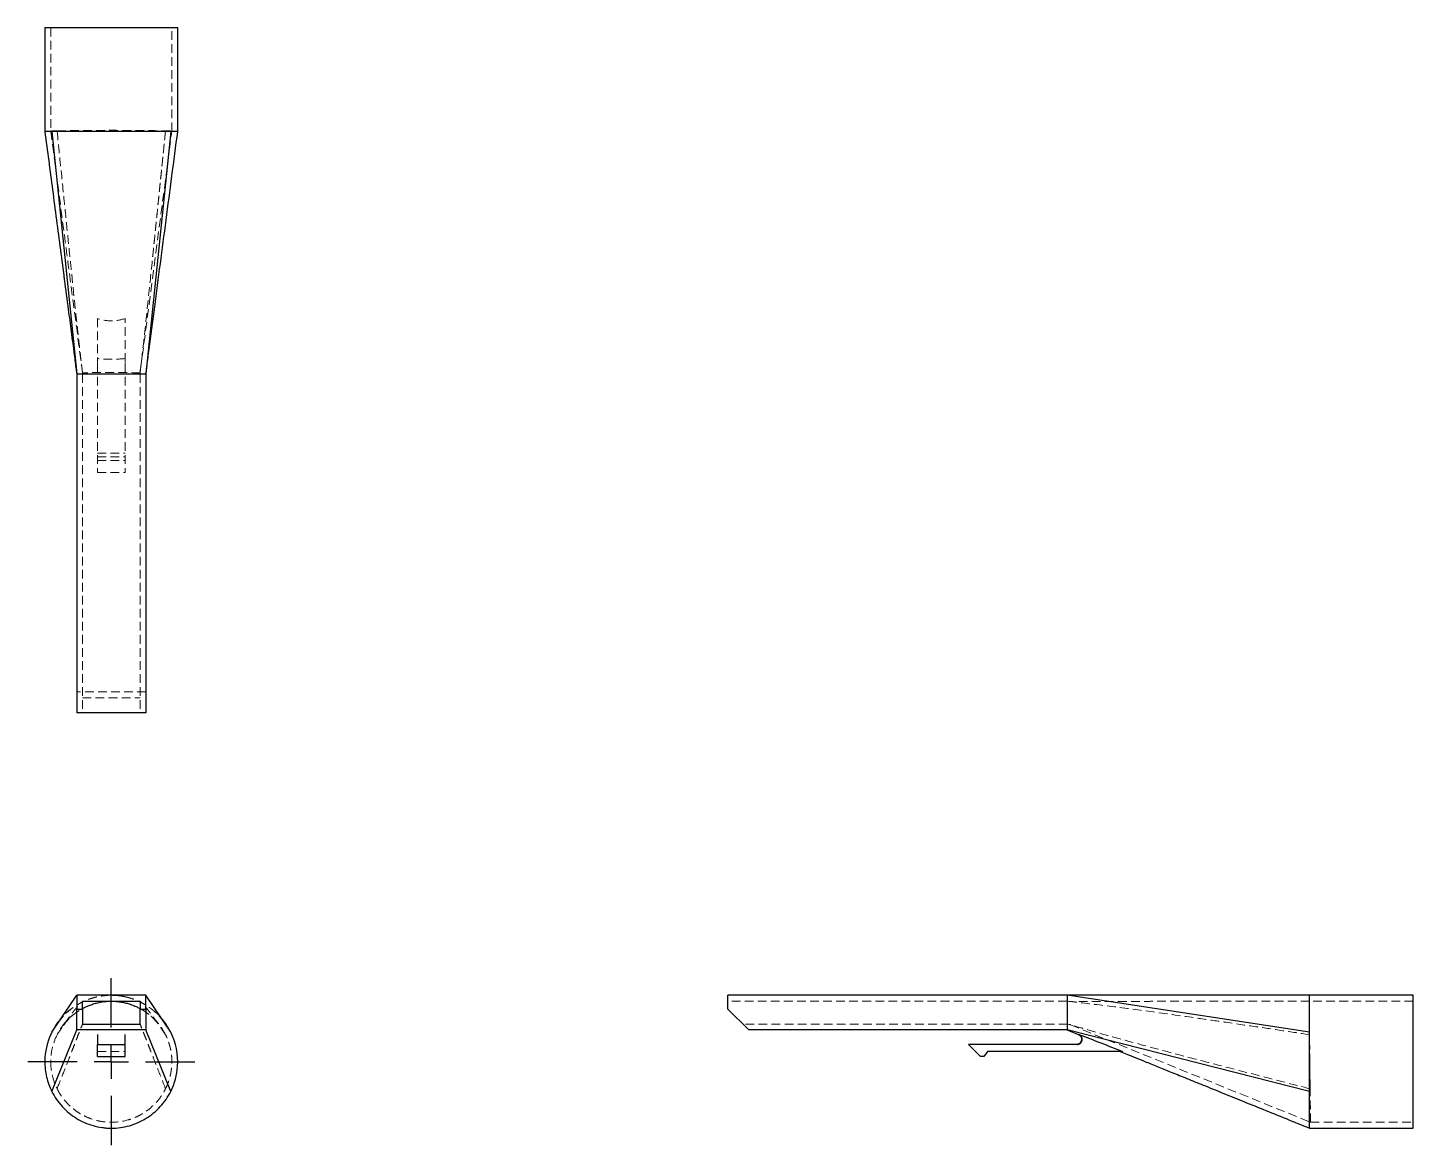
# Model space of a CAD drawing. Header units: millimetres. Extents: x 71 to 273, y 45 to 208.
import ezdxf

# ---------------------------------------------------------------- set-up
doc = ezdxf.new("R2010")
doc.units = ezdxf.units.MM
doc.linetypes.add('HIDDEN', pattern=[1.905, 1.27, -0.635])
doc.layers.add('10', color=7, linetype='Continuous')

# ---------------------------------------------------------------- blocks, each defined once
blk = doc.blocks.new('SW_CENTERMARKSYMBOL_0')
at = {"layer": '10', "color": 0}
for p, q in [((0, 5), (0, 12.2)), ((0, 0), (0, 2.5)), ((-5, 0), (-12.2, 0)), ((0, 0), (-2.5, 0)), ((0, 0), (0, -2.5)), ((0, 0), (2.5, 0)), ((5, 0), (12.2, 0)), ((0, -5), (0, -12.2))]:
    blk.add_line(p, q, dxfattribs=at)

msp = doc.modelspace()

# ---------------------------------------------------------------- linework, layer by layer
at = {"color": 7, "linetype": 'Continuous', "lineweight": 25}
for p, q in [((73.32, 208), (73.32, 192.85)), ((92.71, 208), (73.32, 208)), ((92.71, 192.85), (92.71, 208)), ((74.34, 192.85), (77.97, 157.49)), ((91.69, 192.85), (88.07, 157.49)), ((77.97, 157.49), (88.07, 157.49)), ((77.97, 157.49), (77.97, 108)), ((88.07, 157.49), (88.07, 108)), ((88.07, 108), (77.97, 108)), ((74.34, 61.39), (77.97, 66.75)), ((88.07, 66.75), (77.97, 66.75)), ((77.97, 66.75), (77.97, 64.73)), ((88.07, 64.73), (88.07, 66.75)), ((91.69, 61.39), (88.07, 66.75)), ((173, 64.73), (173, 66.75)), ((222.49, 66.75), (173, 66.75)), ((222.49, 66.75), (222.49, 61.7)), ((257.85, 61.39), (222.49, 66.75)), ((273, 66.75), (257.85, 66.75)), ((273, 57.05), (273, 66.75)), ((77.97, 64.73), (78.82, 64.73)), ((77.97, 61.7), (77.97, 64.73)), ((78.82, 64.73), (78.82, 65.89)), ((78.82, 65.89), (87.21, 65.89)), ((78.82, 64.73), (78.82, 62.55)), ((87.21, 65.89), (87.21, 64.73)), ((87.21, 64.73), (88.07, 64.73)), ((87.21, 62.55), (87.21, 64.73)), ((88.07, 64.73), (88.07, 61.7)), ((173, 64.73), (176.03, 61.7)), ((74.34, 52.71), (77.97, 61.7)), ((88.07, 61.7), (77.97, 61.7)), ((78.82, 62.55), (87.21, 62.55)), ((91.69, 52.71), (88.07, 61.7)), ((222.49, 61.7), (176.03, 61.7)), ((222.49, 61.7), (224.12, 61.04)), ((257.85, 52.71), (222.49, 61.7)), ((81, 59.58), (85.04, 59.58)), ((81, 57.81), (81, 59.58)), ((85.04, 57.81), (85.04, 59.58)), ((209.84, 57.81), (208.08, 59.58)), ((223.94, 59.58), (208.08, 59.58)), ((81, 57.81), (85.04, 57.81)), ((210.35, 57.81), (209.84, 57.81)), ((210.88, 58.57), (210.35, 57.81)), ((230.55, 58.57), (210.88, 58.57)), ((273, 47.35), (273, 57.05)), ((257.85, 47.35), (273, 47.35))]:
    msp.add_line(p, q, dxfattribs=at)
at = {"color": 7, "linetype": 'HIDDEN', "lineweight": 18}
for p, q in [((74.18, 208), (74.18, 192.9)), ((91.85, 192.9), (91.85, 208)), ((87.28, 158.1), (91.86, 192.95)), ((78.75, 158.11), (78.78, 157.92)), ((78.82, 157.55), (78.75, 158.1)), ((81, 158.94), (81, 143.08)), ((85.04, 158.94), (85.04, 159.13)), ((85.04, 158.94), (85.04, 143.08)), ((87.28, 158.1), (87.21, 157.55)), ((87.46, 159.71), (87.22, 157.62)), ((78.82, 157.54), (78.82, 157.45)), ((78.82, 157.45), (78.82, 108)), ((87.21, 157.54), (87.21, 157.45)), ((87.21, 157.45), (87.21, 108)), ((81, 145.88), (85.04, 145.88)), ((81, 145.35), (85.04, 145.35)), ((81, 144.84), (85.04, 144.84)), ((81, 143.08), (85.04, 143.08)), ((88.07, 111.03), (77.97, 111.03)), ((78.82, 110.17), (87.21, 110.17)), ((82.49, 66.71), (81.82, 66.66)), ((222.45, 65.89), (173, 65.89)), ((223.03, 65.82), (222.55, 65.88)), ((273, 65.89), (257.85, 65.89)), ((222.55, 62.55), (175.17, 62.55)), ((223, 62.42), (222.66, 62.56)), ((224.22, 61.04), (224.35, 60.96)), ((81, 58.57), (85.04, 58.57)), ((258.02, 48.21), (273, 48.21))]:
    msp.add_line(p, q, dxfattribs=at)
at = {"color": 7, "linetype": 'HIDDEN', "lineweight": 18, "flags": 128}
for points in [[(222.55, 62.55), (222.56, 62.55), (222.58, 62.55)], [(223, 62.42), (234.34, 57.82), (258.01, 48.21)]]:
    msp.add_lwpolyline(points, dxfattribs=at)
at = {"color": 7, "linetype": 'Continuous', "lineweight": 25}
for points, knots in [([(73.32, 192.85), (73.69, 190.01), (74.45, 184.25), (75.59, 175.59), (76.49, 168.69), (77.17, 163.58), (77.5, 161.01), (77.74, 159.18), (77.87, 158.26), (77.94, 157.71), (77.97, 157.49)], [0, 0, 0, 0, 0.240639, 0.488942, 0.734918, 0.826796, 0.922013, 0.953653, 0.982272, 1, 1, 1, 1]), ([(74.34, 192.85), (73.77, 192.85), (73.37, 192.85), (73.32, 192.85), (73.32, 192.85)], [0.4999909, 0.4999909, 0.4999909, 0.4999909, 0.9285624, 1, 1, 1, 1]), ([(83.02, 192.85), (81.48, 192.85), (77.9, 192.85), (75.26, 192.85), (74.34, 192.85)], [0, 0, 0, 0, 0.2141926, 0.4999069, 0.4999069, 0.4999069, 0.4999069]), ([(91.69, 192.85), (91.23, 192.85), (89.43, 192.85), (86.08, 192.85), (83.53, 192.85), (83.02, 192.85)], [0.4999069, 0.4999069, 0.4999069, 0.4999069, 0.642764, 0.9284783, 1, 1, 1, 1]), ([(88.07, 157.49), (88.09, 157.65), (88.15, 158.13), (88.27, 159.01), (88.42, 160.18), (88.59, 161.51), (88.78, 162.93), (88.97, 164.39), (89.16, 165.82), (89.56, 168.87), (90.18, 173.56), (91.02, 179.94), (91.86, 186.37), (92.43, 190.68), (92.71, 192.85)], [0, 0, 0, 0, 0.012992, 0.040053, 0.07349, 0.111906, 0.153092, 0.194819, 0.235526, 0.275221, 0.453854, 0.633558, 0.816068, 1, 1, 1, 1]), ([(257.85, 66.75), (256.48, 66.75), (253.85, 66.75), (250.06, 66.75), (246.59, 66.75), (243.44, 66.75), (240.63, 66.75), (238.15, 66.75), (236, 66.75), (234.15, 66.75), (232.41, 66.75), (230.64, 66.75), (228.72, 66.75), (226.71, 66.75), (224.62, 66.75), (223.21, 66.75), (222.49, 66.75)], [0, 0, 0, 0, 0.11623, 0.223386, 0.32147, 0.410481, 0.490419, 0.560098, 0.621026, 0.673202, 0.716625, 0.768875, 0.823059, 0.879962, 0.939352, 1, 1, 1, 1]), ([(257.85, 61.39), (257.85, 62.3), (257.85, 64.83), (257.85, 66.55), (257.85, 66.75), (257.85, 66.75)], [0.4999069, 0.4999069, 0.4999069, 0.4999069, 0.642764, 0.9284783, 1, 1, 1, 1]), ([(78.82, 64.82), (78.94, 64.88), (79.22, 65.03), (79.69, 65.24), (80.25, 65.45), (80.9, 65.64), (81.55, 65.78), (82.13, 65.85), (82.6, 65.88), (82.87, 65.89), (83.09, 65.89), (83.32, 65.88), (83.59, 65.87), (83.85, 65.85), (84.16, 65.81), (84.48, 65.77), (84.81, 65.7), (85.14, 65.63), (85.6, 65.51), (86.14, 65.32), (86.73, 65.08), (87.06, 64.89), (87.21, 64.81)], [0, 0, 0, 0, 0.038854, 0.092518, 0.158731, 0.238281, 0.330827, 0.413299, 0.447619, 0.478533, 0.493848, 0.510759, 0.553194, 0.608731, 0.660982, 0.706603, 0.746471, 0.781887, 0.814679, 0.885485, 0.951565, 1, 1, 1, 1]), ([(75.69, 63.38), (75.46, 63.11), (74.94, 62.49), (74.56, 61.78), (74.34, 61.39)], [0, 0, 0, 0, 0.444332, 1, 1, 1, 1]), ([(91.69, 61.39), (91.48, 61.78), (91.09, 62.49), (90.57, 63.11), (90.34, 63.38)], [0, 0, 0, 0, 0.555668, 1, 1, 1, 1]), ([(74.34, 61.39), (73.77, 60.24), (73.37, 58.76), (73.32, 57.26), (73.32, 57.05)], [0.4999909, 0.4999909, 0.4999909, 0.4999909, 0.9285624, 1, 1, 1, 1]), ([(81, 61.04), (81, 60.98), (81, 60.86), (81, 60.55), (81, 60.37), (81, 60.02), (81, 59.86), (81, 59.64), (81, 59.58), (81, 59.58)], [0, 0, 0, 0, 0.25, 0.25, 0.5, 0.5, 0.75, 0.75, 1, 1, 1, 1]), ([(85.04, 59.58), (85.04, 59.58), (85.04, 59.64), (85.04, 59.86), (85.04, 60.02), (85.04, 60.37), (85.04, 60.55), (85.04, 60.85), (85.04, 60.98), (85.04, 61.04)], [0, 0, 0, 0, 0.25, 0.25, 0.5, 0.5, 0.75, 0.75, 1, 1, 1, 1]), ([(91.69, 52.71), (92.26, 53.86), (93.07, 56.81), (92.46, 59.85), (91.69, 61.39)], [0, 0, 0, 0, 0.428571, 1, 1, 1, 1]), ([(224.12, 61.04), (224.17, 61.01), (224.27, 60.96), (224.42, 60.83), (224.54, 60.65), (224.59, 60.46), (224.6, 60.28), (224.56, 60.08), (224.47, 59.9), (224.34, 59.76), (224.2, 59.66), (224.03, 59.59), (223.9, 59.58), (223.84, 59.58)], [0, 0, 0, 0, 0.082331, 0.157229, 0.283618, 0.380033, 0.450777, 0.540569, 0.661849, 0.734594, 0.815192, 0.903681, 1, 1, 1, 1]), ([(223.94, 59.58), (224.12, 59.58), (224.29, 59.64), (224.56, 59.86), (224.66, 60.02), (224.72, 60.37), (224.69, 60.55), (224.52, 60.85), (224.38, 60.98), (224.22, 61.04)], [0, 0, 0, 0, 0.25, 0.25, 0.5, 0.5, 0.75, 0.75, 1, 1, 1, 1]), ([(257.85, 52.71), (257.85, 53.86), (257.85, 56.81), (257.85, 59.85), (257.85, 61.39)], [0, 0, 0, 0, 0.428571, 1, 1, 1, 1]), ([(73.32, 57.05), (73.32, 56.3), (73.41, 55.55), (73.75, 54.09), (74.01, 53.39), (74.34, 52.71)], [0, 0, 0, 0, 0.5, 0.5, 1, 1, 1, 1]), ([(230.21, 58.56), (230.55, 58.43), (231.31, 58.12), (232.58, 57.6), (234.14, 56.97), (235.9, 56.26), (237.86, 55.46), (240.02, 54.59), (242.42, 53.61), (245.07, 52.54), (247.97, 51.36), (251.12, 50.08), (254.44, 48.74), (256.7, 47.82), (257.84, 47.36)], [0, 0, 0, 0, 0.036095, 0.082973, 0.138311, 0.20492, 0.273917, 0.351899, 0.438867, 0.534819, 0.639757, 0.75368, 0.876588, 1, 1, 1, 1]), ([(74.34, 52.71), (74.75, 51.91), (75.25, 51.18), (76.15, 50.19), (76.47, 49.88), (77.17, 49.3), (77.53, 49.04), (78.29, 48.57), (78.68, 48.37), (79.5, 48), (79.93, 47.85), (80.79, 47.6), (81.22, 47.51), (81.88, 47.42), (82.11, 47.39), (82.55, 47.36), (82.78, 47.35), (83.9, 47.35), (84.79, 47.47), (86.09, 47.84), (86.51, 47.99), (87.33, 48.35), (87.72, 48.56), (88.48, 49.03), (88.85, 49.29), (89.54, 49.86), (89.87, 50.17), (90.47, 50.83), (90.75, 51.18), (91.26, 51.92), (91.49, 52.31), (91.69, 52.71)], [0, 0, 0, 0, 0.125, 0.125, 0.1875, 0.1875, 0.25, 0.25, 0.3125, 0.3125, 0.375, 0.375, 0.4375, 0.4375, 0.46875, 0.46875, 0.5, 0.5, 0.625, 0.625, 0.6875, 0.6875, 0.75, 0.75, 0.8125, 0.8125, 0.875, 0.875, 0.9375, 0.9375, 1, 1, 1, 1]), ([(257.85, 47.37), (257.85, 47.38), (257.86, 47.4), (257.85, 47.75), (257.84, 48.37), (257.85, 49.23), (257.87, 50.32), (257.86, 51.49), (257.85, 52.35), (257.85, 52.71)], [0, 0, 0, 0, 0.119391, 0.273821, 0.423907, 0.578349, 0.72842, 0.882847, 1, 1, 1, 1])]:
    msp.add_open_spline(points, degree=3, knots=knots, dxfattribs=at)
at = {"color": 7, "linetype": 'HIDDEN', "lineweight": 18}
for points, knots in [([(74.18, 192.91), (74.18, 192.91), (74.26, 192.92), (74.57, 192.93), (74.8, 192.93), (75.1, 192.94)], [0, 0, 0, 0, 0.5, 0.5, 1, 1, 1, 1]), ([(75.11, 192.86), (74.81, 192.87), (74.57, 192.87), (74.26, 192.89), (74.18, 192.9), (74.18, 192.9)], [0, 0, 0, 0, 0.5, 0.5, 1, 1, 1, 1]), ([(74.18, 192.9), (75.21, 185.06), (76.73, 173.46), (78.26, 161.86), (78.75, 158.1)], [0, 0, 0, 0, 0.676459, 1, 1, 1, 1]), ([(75.1, 192.94), (75.47, 192.95), (75.93, 192.96), (76.75, 192.97), (77.04, 192.98), (77.68, 192.99), (78.01, 192.99), (78.7, 193), (79.06, 193), (79.81, 193.01), (80.2, 193.01), (80.98, 193.01), (81.38, 193.01), (82.18, 193.02), (82.6, 193.02), (83.83, 193.02), (84.63, 193.01), (85.82, 193.01), (86.21, 193.01), (86.95, 193), (87.31, 193), (88.01, 192.99), (88.34, 192.99), (88.97, 192.98), (89.27, 192.97), (89.82, 192.96), (90.07, 192.96), (90.54, 192.95), (90.74, 192.94), (90.93, 192.94)], [0, 0, 0, 0, 0.125, 0.125, 0.1875, 0.1875, 0.25, 0.25, 0.3125, 0.3125, 0.375, 0.375, 0.4375, 0.4375, 0.5, 0.5, 0.625, 0.625, 0.6875, 0.6875, 0.75, 0.75, 0.8125, 0.8125, 0.875, 0.875, 0.9375, 0.9375, 1, 1, 1, 1]), ([(75.11, 192.86), (75.33, 190.67), (75.75, 186.57), (76.33, 180.83), (76.82, 176.07), (77.23, 172.1), (77.58, 168.72), (77.92, 165.58), (78.23, 162.68), (78.53, 160.03), (78.73, 158.35), (78.82, 157.55)], [0, 0, 0, 0, 0.186128, 0.348751, 0.487882, 0.590604, 0.68636, 0.775165, 0.857033, 0.931975, 1, 1, 1, 1]), ([(82.97, 192.85), (83.41, 192.85), (84.4, 192.86), (85.44, 192.85), (86, 192.85), (86.04, 192.85)], [0, 0, 0, 0, 0.424359, 0.954967, 1, 1, 1, 1]), ([(90.92, 192.86), (90.77, 191.38), (90.49, 188.6), (90.04, 184.25), (89.61, 179.99), (89.09, 174.92), (88.52, 169.41), (87.88, 163.38), (87.43, 159.46), (87.21, 157.55), (87.21, 157.55)], [0, 0, 0, 0, 0.126111, 0.23639, 0.369732, 0.487882, 0.667281, 0.837993, 0.999857, 1, 1, 1, 1]), ([(90.93, 192.94), (90.82, 191.87), (90.61, 189.8), (90.3, 186.78), (90.02, 183.95), (89.79, 181.69), (89.61, 179.95), (89.48, 178.69), (89.35, 177.48), (89.22, 176.2), (89.1, 174.98), (89.01, 174.14), (88.97, 173.78)], [0, 0, 0, 0, 0.1669, 0.324206, 0.471917, 0.610032, 0.678547, 0.744429, 0.807678, 0.868293, 0.943929, 1, 1, 1, 1]), ([(91.85, 192.9), (91.85, 192.9), (91.86, 192.9), (91.82, 192.9), (91.68, 192.89), (91.4, 192.87), (91.08, 192.86), (90.92, 192.86)], [0, 0, 0, 0, 0.00042, 0.208808, 0.444874, 0.708608, 1, 1, 1, 1]), ([(90.93, 192.94), (90.97, 192.94), (91.06, 192.93), (91.17, 192.93), (91.28, 192.93), (91.38, 192.93), (91.47, 192.93), (91.55, 192.92), (91.63, 192.92), (91.69, 192.92), (91.74, 192.92), (91.78, 192.92), (91.82, 192.91), (91.83, 192.91), (91.84, 192.91)], [0, 0, 0, 0, 0.081573, 0.163466, 0.24568, 0.328213, 0.411066, 0.494239, 0.577733, 0.661546, 0.745679, 0.830133, 0.914906, 1, 1, 1, 1]), ([(85.04, 165.55), (84.38, 165.33), (83.71, 165.21), (82.32, 165.21), (81.65, 165.33), (81, 165.55)], [0, 0, 0, 0, 0.5, 0.5, 1, 1, 1, 1]), ([(85.06, 159.7), (84.38, 159.65), (83.03, 159.54), (81.67, 159.65), (81, 159.7)], [0, 0, 0, 0, 0.499966, 1, 1, 1, 1]), ([(81, 159.13), (81, 159.09), (81, 159.02), (81, 158.96), (81, 158.94)], [0, 0, 0, 0, 0.726574, 1, 1, 1, 1]), ([(87.22, 157.62), (85.82, 157.65), (84.42, 157.66), (81.62, 157.66), (80.22, 157.65), (78.82, 157.62)], [0, 0, 0, 0, 0.5, 0.5, 1, 1, 1, 1]), ([(78.82, 157.55), (78.82, 157.55), (78.82, 157.55), (78.82, 157.55), (78.82, 157.55)], [0, 0, 0, 0, 0.4696075, 1, 1, 1, 1]), ([(78.82, 157.45), (79.19, 157.46), (79.88, 157.47), (80.93, 157.48), (81.97, 157.49), (82.67, 157.49), (83.02, 157.49)], [0, 0, 0, 0, 0.259516, 0.498814, 0.750519, 1, 1, 1, 1]), ([(83.02, 157.49), (83.36, 157.49), (84.07, 157.49), (85.1, 157.48), (86.15, 157.47), (86.85, 157.46), (87.21, 157.45)], [0, 0, 0, 0, 0.249451, 0.501186, 0.740449, 1, 1, 1, 1]), ([(87.21, 157.55), (87.21, 157.55), (87.21, 157.55), (87.21, 157.55), (87.21, 157.55)], [0, 0, 0, 0, 0.530364, 1, 1, 1, 1]), ([(75.25, 62.73), (75.4, 62.93), (75.66, 63.3), (76.09, 63.79), (76.46, 64.15), (76.87, 64.52), (77.37, 64.93), (77.93, 65.3), (78.41, 65.58), (78.81, 65.79), (79.24, 65.98), (79.73, 66.17), (80.29, 66.36), (80.94, 66.53), (81.68, 66.67), (82.21, 66.71), (82.49, 66.73)], [0, 0, 0, 0, 0.089479, 0.160399, 0.211636, 0.24753, 0.312308, 0.372354, 0.402381, 0.439275, 0.489463, 0.555634, 0.639087, 0.740598, 0.860737, 1, 1, 1, 1]), ([(83.18, 66.75), (83.24, 66.74), (83.36, 66.74), (83.57, 66.73), (83.79, 66.72), (84, 66.7), (84.19, 66.68), (84.39, 66.65), (84.61, 66.62), (84.82, 66.58), (85, 66.54), (85.14, 66.51), (85.33, 66.47), (85.56, 66.41), (85.83, 66.33), (86.23, 66.2), (86.7, 66.02), (87.22, 65.79), (87.65, 65.56), (88.03, 65.34), (88.31, 65.16), (88.52, 65.02), (88.75, 64.85), (88.99, 64.67), (89.32, 64.4), (89.76, 63.99), (90.28, 63.42), (90.6, 62.98), (90.78, 62.73)], [0, 0, 0, 0, 0.110522, 0.205402, 0.284756, 0.334206, 0.375199, 0.408024, 0.433267, 0.452252, 0.460321, 0.468155, 0.476398, 0.496683, 0.519054, 0.540862, 0.589995, 0.628157, 0.663224, 0.693055, 0.707243, 0.721736, 0.742552, 0.766405, 0.80227, 0.853829, 0.920176, 1, 1, 1, 1]), ([(85.65, 66.38), (85.22, 66.49), (84.41, 66.69), (83.57, 66.72), (83.18, 66.74)], [0, 0, 0, 0, 0.528603, 1, 1, 1, 1]), ([(75.11, 61), (75.33, 61.33), (75.75, 61.94), (76.33, 62.79), (76.82, 63.48), (77.23, 64.04), (77.58, 64.5), (77.92, 64.91), (78.23, 65.28), (78.53, 65.6), (78.73, 65.79), (78.82, 65.88)], [0, 0, 0, 0, 0.186128, 0.348751, 0.487882, 0.590604, 0.68636, 0.775165, 0.857033, 0.931975, 1, 1, 1, 1]), ([(77.31, 64.86), (77.15, 64.75), (76.62, 64.38), (76.08, 63.87), (75.75, 63.45), (75.69, 63.38)], [0, 0, 0, 0, 0.268593, 0.877913, 1, 1, 1, 1]), ([(76.03, 62.33), (76.14, 62.48), (76.35, 62.78), (76.69, 63.17), (77, 63.49), (77.33, 63.79), (77.78, 64.16), (78.32, 64.53), (78.67, 64.74), (78.81, 64.81), (78.82, 64.82)], [0, 0, 0, 0, 0.177156, 0.343617, 0.473293, 0.567108, 0.73439, 0.902333, 0.989944, 1, 1, 1, 1]), ([(90.92, 61), (90.77, 61.23), (90.49, 61.64), (90.04, 62.28), (89.61, 62.91), (89.09, 63.64), (88.52, 64.42), (87.88, 65.21), (87.43, 65.67), (87.21, 65.88), (87.21, 65.88)], [0, 0, 0, 0, 0.126111, 0.23639, 0.369732, 0.487882, 0.667281, 0.837993, 0.999857, 1, 1, 1, 1]), ([(87.21, 64.81), (87.35, 64.73), (87.63, 64.59), (88.01, 64.32), (88.36, 64.07), (88.65, 63.83), (88.89, 63.62), (89.11, 63.41), (89.38, 63.13), (89.7, 62.76), (89.9, 62.48), (90.01, 62.33)], [0, 0, 0, 0, 0.099024, 0.201575, 0.291807, 0.371591, 0.443807, 0.520378, 0.64156, 0.810756, 1, 1, 1, 1]), ([(90.34, 63.38), (90.29, 63.45), (89.96, 63.87), (89.48, 64.33), (89.02, 64.65), (88.93, 64.71)], [0, 0, 0, 0, 0.1382841, 0.8284442, 1, 1, 1, 1]), ([(222.49, 65.89), (222.49, 65.89), (222.49, 65.89), (222.48, 65.89), (222.47, 65.89), (222.46, 65.89), (222.45, 65.89)], [0, 0, 0, 0, 0.249451, 0.501186, 0.740449, 1, 1, 1, 1]), ([(257.86, 61), (256.38, 61.23), (253.6, 61.64), (249.25, 62.28), (244.99, 62.91), (239.92, 63.64), (234.41, 64.42), (228.38, 65.21), (224.46, 65.67), (222.55, 65.88), (222.55, 65.88)], [0, 0, 0, 0, 0.126111, 0.23639, 0.369732, 0.487882, 0.667281, 0.837993, 0.999857, 1, 1, 1, 1]), ([(222.55, 65.88), (222.55, 65.32), (222.55, 64.77), (222.55, 64.22), (222.55, 63.66), (222.55, 63.11), (222.55, 62.55)], [0, 0, 0, 0, 0.001661442, 0.001661442, 0.001661442, 0.003322952, 0.003322952, 0.003322952, 0.003322952]), ([(257.85, 65.89), (256.51, 65.89), (253.95, 65.89), (250.25, 65.89), (246.86, 65.89), (243.78, 65.89), (241.02, 65.88), (238.59, 65.88), (236.46, 65.88), (234.64, 65.87), (233.2, 65.86), (232.1, 65.86), (231.3, 65.85), (230.57, 65.84), (229.83, 65.84), (229.04, 65.83), (228.02, 65.84), (227.02, 65.84), (226.18, 65.85), (225.67, 65.85), (225.16, 65.85), (224.53, 65.84), (223.86, 65.82), (223.36, 65.81), (223.11, 65.83), (223.03, 65.83)], [0, 0, 0, 0, 0.110488, 0.212467, 0.30594, 0.390912, 0.467386, 0.534227, 0.592885, 0.64337, 0.685704, 0.712369, 0.734404, 0.753442, 0.773797, 0.79576, 0.81937, 0.857935, 0.878654, 0.889128, 0.899752, 0.922969, 0.950795, 0.984514, 1, 1, 1, 1]), ([(257.86, 61), (257.86, 61.73), (257.86, 62.41), (257.86, 63.62), (257.85, 64.14), (257.85, 65), (257.85, 65.33), (257.85, 65.77), (257.85, 65.89), (257.85, 65.89)], [0, 0, 0, 0, 0.25, 0.25, 0.5, 0.5, 0.75, 0.75, 1, 1, 1, 1]), ([(77.73, 64.11), (77.61, 64.03), (77.16, 63.71), (76.48, 63.03), (75.7, 62.08), (75.31, 61.36), (75.11, 61)], [0, 0, 0, 0, 0.106283, 0.404189, 0.702094, 1, 1, 1, 1]), ([(90.92, 61), (90.72, 61.36), (90.33, 62.08), (89.56, 63.03), (88.84, 63.75), (88.34, 64.09), (88.18, 64.2)], [0, 0, 0, 0, 0.287225, 0.57445, 0.861675, 1, 1, 1, 1]), ([(75.11, 61), (74.81, 60.39), (74.57, 59.75), (74.26, 58.42), (74.18, 57.73), (74.18, 57.05)], [0, 0, 0, 0, 0.5, 0.5, 1, 1, 1, 1]), ([(75.1, 53.11), (75.43, 53.94), (76.02, 55.41), (76.71, 57.19), (77.19, 58.41), (77.52, 59.25), (77.84, 60.08), (78.16, 60.91), (78.48, 61.73), (78.71, 62.28), (78.82, 62.55)], [0, 0, 0, 0, 0.272807, 0.486968, 0.57839, 0.667386, 0.754002, 0.838284, 0.920271, 1, 1, 1, 1]), ([(90.93, 53.11), (90.71, 53.67), (90.29, 54.73), (89.7, 56.21), (89.22, 57.45), (88.81, 58.5), (88.45, 59.41), (88.12, 60.27), (87.81, 61.07), (87.51, 61.82), (87.31, 62.32), (87.22, 62.55)], [0, 0, 0, 0, 0.185791, 0.348116, 0.486969, 0.589312, 0.684927, 0.773807, 0.855949, 0.931347, 1, 1, 1, 1]), ([(90.93, 53.11), (90.97, 53.2), (91.06, 53.39), (91.18, 53.67), (91.3, 53.96), (91.4, 54.25), (91.49, 54.55), (91.58, 54.85), (91.65, 55.15), (91.71, 55.46), (91.76, 55.78), (91.8, 56.09), (91.83, 56.41), (91.85, 56.73), (91.86, 57.08), (91.85, 57.47), (91.82, 57.91), (91.76, 58.38), (91.67, 58.87), (91.55, 59.38), (91.38, 59.91), (91.18, 60.46), (91.01, 60.82), (90.92, 61)], [0, 0, 0, 0, 0.037452, 0.075058, 0.112819, 0.150735, 0.188806, 0.227032, 0.265412, 0.303947, 0.342637, 0.381481, 0.420481, 0.459635, 0.498944, 0.549408, 0.603349, 0.660767, 0.721661, 0.786032, 0.853879, 0.925201, 1, 1, 1, 1]), ([(222.62, 62.55), (222.63, 62.55), (222.65, 62.55), (222.66, 62.55), (222.66, 62.55), (222.66, 62.55)], [0, 0, 0, 0, 0.40937, 0.818764, 1, 1, 1, 1]), ([(257.94, 53.11), (255.74, 53.67), (251.63, 54.73), (245.88, 56.21), (241.12, 57.45), (237.16, 58.5), (233.78, 59.41), (230.65, 60.27), (227.75, 61.07), (225.1, 61.82), (223.42, 62.32), (222.62, 62.55)], [0, 0, 0, 0, 0.185791, 0.348116, 0.486969, 0.589312, 0.684927, 0.773807, 0.855949, 0.931347, 1, 1, 1, 1]), ([(222.83, 62.49), (222.86, 62.48), (222.94, 62.45), (222.98, 62.43), (223, 62.42)], [0, 0, 0, 0, 0.401143, 1, 1, 1, 1]), ([(222.83, 62.49), (222.86, 62.48), (222.94, 62.45), (222.98, 62.43), (223, 62.42)], [0, 0, 0, 0, 0.401095, 1, 1, 1, 1]), ([(257.94, 53.11), (257.94, 53.2), (257.93, 53.39), (257.93, 53.67), (257.93, 53.96), (257.93, 54.25), (257.93, 54.55), (257.92, 54.85), (257.92, 55.15), (257.92, 55.46), (257.92, 55.78), (257.91, 56.09), (257.91, 56.41), (257.91, 56.73), (257.9, 57.08), (257.9, 57.47), (257.9, 57.91), (257.89, 58.38), (257.89, 58.87), (257.88, 59.38), (257.87, 59.91), (257.87, 60.46), (257.86, 60.82), (257.86, 61)], [0, 0, 0, 0, 0.037452, 0.075058, 0.112819, 0.150735, 0.188806, 0.227032, 0.265412, 0.303947, 0.342637, 0.381481, 0.420481, 0.459635, 0.498944, 0.549408, 0.603349, 0.660767, 0.721661, 0.786032, 0.853879, 0.925201, 1, 1, 1, 1]), ([(224.09, 59.6), (224.06, 59.59), (224.01, 59.58), (223.96, 59.58), (223.94, 59.58)], [0, 0, 0, 0, 0.6543608, 1, 1, 1, 1]), ([(74.18, 57.05), (74.18, 56.36), (74.26, 55.69), (74.57, 54.37), (74.8, 53.72), (75.1, 53.11)], [0, 0, 0, 0, 0.5, 0.5, 1, 1, 1, 1]), ([(257.91, 57.05), (257.91, 56.36), (257.92, 55.69), (257.93, 54.37), (257.93, 53.72), (257.94, 53.11)], [0, 0, 0, 0, 0.5, 0.5, 1, 1, 1, 1]), ([(75.1, 53.11), (75.47, 52.37), (75.93, 51.71), (76.75, 50.81), (77.04, 50.52), (77.68, 50), (78.01, 49.76), (78.7, 49.33), (79.06, 49.14), (79.81, 48.8), (80.2, 48.66), (80.98, 48.44), (81.38, 48.36), (82.18, 48.24), (82.6, 48.21), (83.83, 48.21), (84.63, 48.32), (85.82, 48.66), (86.21, 48.8), (86.95, 49.13), (87.31, 49.31), (88.01, 49.74), (88.34, 49.98), (88.97, 50.51), (89.27, 50.79), (89.82, 51.39), (90.07, 51.71), (90.54, 52.39), (90.74, 52.74), (90.93, 53.11)], [0, 0, 0, 0, 0.125, 0.125, 0.1875, 0.1875, 0.25, 0.25, 0.3125, 0.3125, 0.375, 0.375, 0.4375, 0.4375, 0.5, 0.5, 0.625, 0.625, 0.6875, 0.6875, 0.75, 0.75, 0.8125, 0.8125, 0.875, 0.875, 0.9375, 0.9375, 1, 1, 1, 1]), ([(258.02, 48.23), (258.02, 48.24), (258.01, 48.25), (258.01, 48.57), (258, 49.13), (257.99, 49.92), (257.97, 50.92), (257.95, 51.99), (257.94, 52.77), (257.94, 53.11)], [0, 0, 0, 0, 0.118898, 0.273143, 0.423047, 0.577297, 0.72721, 0.881469, 1, 1, 1, 1])]:
    msp.add_open_spline(points, degree=3, knots=knots, dxfattribs=at)
at = {"color": 7, "linetype": 'Continuous', "lineweight": 25}
for points in [[(92.71, 192.85), (92.71, 192.85), (92.36, 192.85), (91.69, 192.85)], [(224.22, 61.04), (226.33, 60.23), (228.44, 59.4), (230.55, 58.57)]]:
    msp.add_open_spline(points, degree=3, dxfattribs=at)
at = {"color": 7, "linetype": 'HIDDEN', "lineweight": 18}
for points in [[(81, 165.55), (81, 163.44), (81, 161.33), (81, 159.22)], [(85.04, 159.22), (85.04, 161.33), (85.04, 163.44), (85.04, 165.55)], [(78.82, 157.55), (78.82, 157.57), (78.82, 157.6), (78.82, 157.62)], [(78.82, 157.55), (78.82, 157.55), (78.82, 157.55), (78.82, 157.55)], [(78.82, 157.45), (78.82, 157.48), (78.82, 157.51), (78.82, 157.55)], [(87.22, 157.62), (87.21, 157.6), (87.21, 157.57), (87.21, 157.55)], [(87.21, 157.45), (87.21, 157.48), (87.21, 157.51), (87.21, 157.55)], [(78.82, 65.89), (78.82, 65.88), (78.82, 65.88), (78.82, 65.88)], [(222.45, 65.89), (222.48, 65.88), (222.51, 65.88), (222.55, 65.88)], [(222.45, 65.89), (222.48, 65.88), (222.51, 65.88), (222.55, 65.88)], [(78.82, 62.55), (78.82, 62.55), (78.82, 62.55), (78.82, 62.55)], [(87.22, 62.55), (87.21, 62.55), (87.21, 62.55), (87.21, 62.55)], [(222.62, 62.55), (222.6, 62.55), (222.57, 62.55), (222.55, 62.55)], [(230.55, 58.57), (228.44, 59.4), (226.33, 60.23), (224.22, 61.04)]]:
    msp.add_open_spline(points, degree=3, dxfattribs=at)

# ---------------------------------------------------------------- block references
at = {"layer": '10'}
msp.add_blockref('SW_CENTERMARKSYMBOL_0', (83.02, 57.05), dxfattribs=at)

doc.saveas('drawing.dxf')
